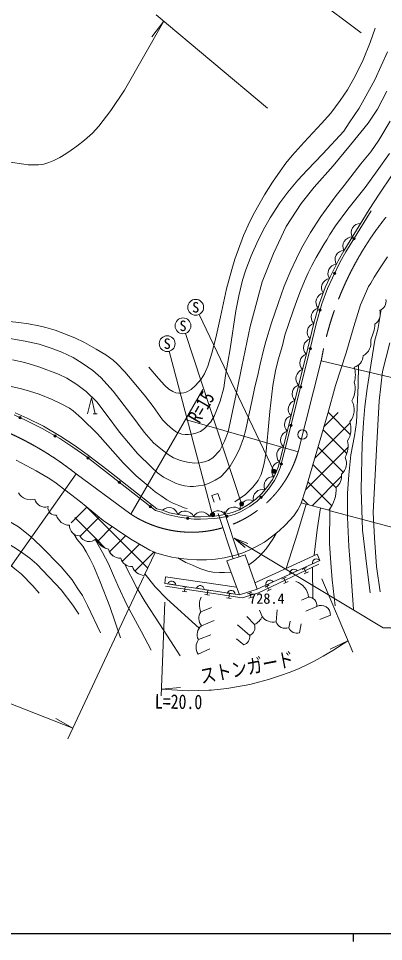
# Model space of a CAD drawing. Units: millimetres, scale not verified. Extents: x 40000 to 680000, y 20000 to 380000.
# Drawn here: x 125716 to 171827, y 204000 to 320447 of the extents above; entities that cross this region are included whole.
import ezdxf
from ezdxf.enums import TextEntityAlignment as Align

# ---------------------------------------------------------------- set-up
doc = ezdxf.new("R2010")
doc.units = ezdxf.units.MM
doc.header["$LTSCALE"] = 1000
doc.linetypes.add('CHAIN', pattern=[18.5, 12, -1.5, 3.5, -1.5])
doc.linetypes.add('DASHED', pattern=[7.5, 6, -1.5])
for name, color, linetype, lineweight in [('M-BGD', 7, 'Continuous', 13), ('M-BMK', 2, 'CHAIN', 13), ('M-BMK-SRVR', 3, 'Continuous', 13), ('M-STR-HTXT', 7, 'Continuous', 13), ('M-STR-STRC', 7, 'Continuous', 13), ('M-TTL-BAND', 7, 'Continuous', 25)]:
    doc.layers.add(name, color=color, linetype=linetype, lineweight=lineweight)
doc.styles.add('ＭＳ ゴシック', font='')
doc.styles.get('ＭＳ ゴシック').set_extended_font_data('MS Gothic')
pattern_1 = [(45, (0, -0), (-1414.214, 1414.214), []), (135, (0, -0), (-1414.214, -1414.214), [])]

# ---------------------------------------------------------------- blocks, each defined once
blk = doc.blocks.new('open_arrow')
at = {"color": 0, "linetype": 'Continuous', "lineweight": -2}
blk.add_lwpolyline([(7.5, 1.25), (0, 0), (7.5, -1.25)], dxfattribs=at)

msp = doc.modelspace()

# ---------------------------------------------------------------- hatches: boundary and pattern name
at = {"layer": 'M-BGD'}
for points in [[(168004, 292522, -1), (168160, 292778, -0.41421), (168210, 292572, -0.41421)], [(165576, 288157, -1), (165707, 288427, -0.41421), (165777, 288226, -0.41421)], [(163759, 283508, -0.41421), (163656, 283693, -0.41421), (163842, 283796, -1)], [(162526, 278663, -0.41421), (162415, 278844, -0.41421), (162595, 278955, -1)], [(161318, 273812, -1), (161390, 274103, -0.41421), (161499, 273921, -0.41421)], [(125780, 270160, -0.41421), (125979, 270233, -0.41421), (126053, 270035, -1)], [(160110, 268960, -1), (160183, 269251, -0.41421), (160292, 269069, -0.41421)], [(130215, 267858, -1), (130474, 267707, -0.41421), (130268, 267653, -0.41421)], [(134378, 265094, -0.41421), (134588, 265120, -0.41421), (134615, 264910, -1)], [(158876, 264114, -0.41421), (158770, 264298, -0.41421), (158954, 264404, -1)], [(138325, 262025, -1), (138562, 261841, -1)], [(156253, 259936, -0.41421), (156258, 260148, -0.41421), (156470, 260143, -1)], [(142267, 258948, -1), (142503, 258764, -1)], [(146936, 257411, -1), (147233, 257369, -0.41421), (147064, 257241, -0.41421)], [(151907, 257594, -1), (152200, 257661, -1)]]:
    msp.add_hatch(color=256, dxfattribs=at).paths.add_polyline_path(points)
h = msp.add_hatch(dxfattribs=at)
h.set_pattern_fill('USER', color=256, style=0, pattern_type=2)
h.set_pattern_definition(pattern_1)
h.paths.add_polyline_path([(167275, 267170, 0.23419), (167551, 269556, 0.09918), (168001, 270353), (164881, 271001), (164774, 270622), (162024, 261097), (161435, 259360), (164910, 258404, 0.18621), (165848, 261308, 0.27944), (166497, 262955, 0.34007), (166973, 265111, 0.20058)])
h = msp.add_hatch(dxfattribs=at)
h.set_pattern_fill('USER', color=256, style=0, pattern_type=2)
h.set_pattern_definition(pattern_1)
h.paths.add_polyline_path([(136434, 257130), (133951, 259130), (132163, 256523, 0.44646), (133481, 255187, 0.50121), (135531, 254802, 0.27511), (137078, 253509, 0.34808), (138635, 252361, 0.3583), (140101, 251311, 0.30632), (141602, 250182), (142984, 253079), (142324, 253390), (141299, 253960), (139891, 254743)])
at = {"layer": 'M-STR-HTXT'}
for points in [[(158100, 263544, -1), (157930, 263074, -0.41421), (157780, 263395, -0.41421)], [(154020, 259433, -0.41421), (154127, 259097, -0.41421), (153791, 258989, -1)], [(150371, 258053, -1), (150117, 257623, -1)]]:
    msp.add_hatch(color=256, dxfattribs=at).paths.add_polyline_path(points)

# ---------------------------------------------------------------- linework, layer by layer
at = {"layer": 'M-BGD'}
for p, q in [((135172, 270589), (135672, 270589)), ((161435, 259360), (164910, 258404)), ((142984, 253079), (141602, 250182)), ((162861, 251645), (163762, 252055)), ((160007, 250347), (160909, 250757)), ((162078, 251187), (161536, 250931)), ((162334, 250645), (161792, 250389)), ((162063, 250517), (161807, 251059)), ((162908, 247301), (162871, 251230)), ((156975, 248967), (157877, 249378)), ((158971, 249721), (159514, 249977)), ((159227, 249179), (159770, 249435)), ((159243, 249849), (159499, 249307)), ((144593, 249129), (145572, 248978)), ((146399, 248201), (146993, 248111)), ((146489, 248794), (147083, 248704)), ((146786, 248749), (146696, 248156)), ((148206, 248571), (149186, 248420)), ((149346, 248361), (149940, 248271)), ((149643, 248316), (149553, 247723)), ((154627, 247876), (155199, 248056)), ((156854, 248723), (157397, 248979)), ((157110, 248180), (157653, 248436)), ((157126, 248851), (157382, 248308)), ((149256, 247768), (149850, 247678)), ((151996, 247352), (152590, 247262)), ((152086, 247945), (152680, 247856)), ((152102, 247970), (153082, 247819)), ((152383, 247900), (152293, 247307)), ((154807, 247303), (155379, 247483)), ((154913, 247966), (155093, 247393)), ((162340, 247436), (161464, 247060)), ((148746, 245590), (150091, 246135)), ((156491, 244991), (156139, 245788)), ((158245, 244336), (158382, 245833)), ((163381, 246246), (161997, 245681)), ((155523, 243988), (154576, 245021)), ((165113, 245151), (163774, 244624)), ((148818, 243812), (150415, 244483)), ((154936, 242612), (153388, 243950)), ((159863, 243585), (160014, 244420)), ((161202, 242950), (161433, 244059)), ((148437, 242083), (150027, 242676)), ((154164, 241427), (153248, 242207)), ((148407, 240264), (149887, 240917))]:
    msp.add_line(p, q, dxfattribs=at)
at = {"layer": 'M-BGD', "linetype": 'DASHED'}
for p, q in [((150158, 260271), (150918, 260518)), ((152825, 252297), (150160, 260264)), ((153585, 252546), (150918, 260518))]:
    msp.add_line(p, q, dxfattribs=at)
at = {"layer": 'M-BGD'}
for points in [[(142194, 276443), (143400, 275035), (144218, 274165), (144724, 273678), (145229, 273405), (145603, 273234), (145967, 273167), (146260, 273167), (146591, 273224), (146894, 273310), (147543, 273658), (148073, 274126), (148810, 274954), (149203, 275632), (149640, 276601), (150123, 278212), (150639, 280168), (151235, 282811), (152005, 286349), (152660, 288770), (153056, 290070), (154126, 293046), (154939, 294847), (155533, 295949), (156803, 298190), (157797, 299779), (158757, 301163), (159467, 302209), (160276, 303180), (161803, 304844), (164006, 307181), (165152, 308513), (166333, 310110), (167255, 311439), (168300, 313252), (169259, 315222), (170142, 317418), (170762, 319208)], [(124605, 282229), (125783, 282099), (126980, 281924), (128301, 281677), (129196, 281462), (130347, 281105), (132838, 280170), (134059, 279577), (135528, 278728), (136773, 277995), (137680, 277341), (138199, 276889), (139146, 275854), (140542, 274246), (141765, 272751), (142745, 271516), (143926, 269831), (144492, 269217), (145159, 268641), (145688, 268261), (146005, 268119), (146368, 268023), (146765, 267970), (147195, 267957), (147594, 268000), (148109, 268113), (148706, 268349), (149219, 268727), (150027, 269559), (150482, 270368), (151177, 272175), (151661, 273840), (151878, 275416), (152435, 278769), (153188, 283552), (153549, 285457), (154022, 287437), (154429, 288719), (155089, 290497), (155993, 292499), (156827, 294122), (157522, 295307), (158737, 297169), (159721, 298552), (160985, 300027), (162199, 301323), (164158, 303359), (166792, 306214), (167501, 307262), (168746, 309111), (169392, 310284), (170707, 312719), (172342, 316252)], [(123653, 280256), (126566, 279751), (128326, 279348), (129842, 278845), (131207, 278336), (132618, 277680), (133778, 276970), (135116, 276038), (136136, 275133), (137684, 273414), (139893, 270519), (141589, 268275), (142785, 266924), (143693, 266164), (144629, 265440), (145309, 265025), (146163, 264683), (147051, 264473), (147964, 264360), (148645, 264376), (149223, 264510), (149735, 264675), (150250, 265022), (151141, 265945), (151757, 267110), (152203, 268318), (153335, 273641), (153943, 276554), (154986, 281576), (155805, 284719), (156507, 287234), (157940, 290810), (159537, 294189), (161423, 297119), (163063, 299149), (165446, 301856), (167660, 304487), (169896, 307225), (171062, 308992), (172227, 311286)], [(124949, 277392), (126515, 277036), (128290, 276504), (130760, 275585), (131808, 275077), (133093, 274285), (134264, 273389), (135624, 272093), (136927, 270374), (138482, 268259), (140743, 265556), (142505, 263835), (143268, 263124), (144027, 262598), (144690, 262238), (145572, 261816), (146029, 261650), (146688, 261483), (147412, 261389), (147813, 261389), (149087, 261551), (149739, 261777), (150560, 262182), (151267, 262638), (151851, 263245), (152464, 263975), (153246, 265343), (153666, 266252), (154136, 267494), (154436, 268583), (154792, 270386), (155183, 272146), (155544, 273787), (156007, 275654), (156239, 276830), (156691, 278751), (156946, 279713), (157692, 282030), (158516, 284478), (159278, 286664), (160111, 288658), (160815, 290170), (161447, 291462), (162592, 293448), (163895, 295476), (164573, 296383), (165861, 298097), (166863, 299354), (168970, 302098), (170216, 303641), (171216, 305085), (172662, 307508)], [(153055, 259486), (154392, 260405), (155338, 261313), (155975, 262177), (156366, 262912), (156680, 263952), (156826, 264736), (156992, 265857), (157263, 268532), (157467, 270860), (157838, 274147), (158186, 276007), (158503, 277363), (159049, 279207), (159360, 280483), (160396, 283569), (160864, 284873), (161330, 286080), (161832, 287326), (162301, 288363), (162751, 289275), (163326, 290294), (164308, 291998), (164657, 292539), (165037, 293204), (165754, 294271), (167325, 296379), (169484, 299134), (171024, 301224), (172590, 303427)], [(125314, 270704), (126834, 270006), (128861, 268998), (131085, 267697), (132740, 266623), (134407, 265450), (136883, 263532), (143193, 258606), (143925, 258417), (144263, 258278), (144792, 258100), (145904, 257858), (147195, 257677), (147913, 257596), (148703, 257589), (150498, 257662), (151318, 257768), (152289, 257989), (152974, 258212), (153621, 258472), (154758, 259139), (155679, 259802), (156403, 260495), (157078, 261261), (157805, 262306), (158078, 262824), (158496, 263854), (159005, 265759), (162258, 278835), (163011, 281996), (163740, 284525), (164473, 286507), (165090, 287839), (166077, 289884), (166802, 291139), (170001, 296350), (171252, 298284), (172894, 300702)], [(125194, 270429), (126704, 269735), (128718, 268734), (130927, 267442), (132572, 266374), (134229, 265209), (136699, 263295), (143009, 258369), (143784, 258169), (144133, 258005), (144712, 257811), (145851, 257563), (147157, 257380), (147895, 257296), (148708, 257289), (150524, 257363), (151371, 257472), (152369, 257699), (153076, 257930), (153753, 258202), (154922, 258887), (155872, 259571), (156620, 260287), (157314, 261076), (158062, 262150), (158350, 262698), (158781, 263759), (159295, 265684), (162550, 278764), (163301, 281920), (164025, 284431), (164750, 286391), (165361, 287711), (166343, 289743), (167060, 290986), (170257, 296193)], [(125425, 264745), (127941, 263393), (129468, 262510), (130303, 261950), (133538, 259463), (136434, 257130), (139891, 254743), (142324, 253390), (143066, 253040), (144083, 252744), (145090, 252491), (146180, 252334), (147018, 252236), (148263, 252159), (149466, 252147), (150108, 252180), (150623, 252236), (151747, 252415), (153276, 252770), (154035, 253036), (154939, 253413), (155774, 253820), (156777, 254385), (157848, 255183), (158646, 255803), (159456, 256554), (160512, 257700), (160999, 258449), (161371, 259171), (162024, 261097), (164774, 270622), (165766, 274153), (167092, 278279), (168054, 281584), (168916, 284309), (169238, 285069), (169905, 286637), (170207, 287070), (170649, 287808), (171475, 289124), (172336, 290361)], [(170127, 247970), (169697, 251305), (169147, 255910), (169007, 261038), (169112, 266750), (169284, 269463), (169442, 271500), (169738, 273752), (170257, 276982), (170740, 279853), (171090, 281224), (171538, 283725)], [(172609, 279506), (171690, 275890), (171278, 272209), (170943, 266089), (170517, 258111), (170675, 254916), (170956, 251322), (171409, 248128)], [(168036, 245875), (167689, 250631), (167446, 253825), (167280, 257546), (167265, 260580), (167429, 262876), (167707, 265415), (168139, 267788), (168401, 269460), (168639, 274205), (168683, 276733)], [(124812, 274006), (126119, 273738), (127124, 273439), (128335, 273038), (129979, 272374), (131127, 271848), (132160, 271279), (132641, 270932), (133676, 270031), (135707, 268066), (138935, 264370), (140587, 262765), (142081, 261481), (142968, 260748), (143728, 260205), (144464, 259742), (145116, 259361), (145959, 259007), (146639, 258732), (147038, 258616)], [(134422, 270589), (134922, 272589), (135422, 270589)], [(109393, 256242), (113392, 257716), (114580, 258056), (115798, 258331), (116863, 258480), (117594, 258538), (118596, 258538), (119302, 258510), (120764, 258309), (121624, 258114), (122543, 257838), (123770, 257403), (124816, 256855), (125725, 256301), (127163, 255193), (128563, 253889), (131111, 251288), (132496, 249644), (133135, 248638), (133814, 247632), (134422, 246375), (136089, 242955)], [(159509, 251060), (160941, 255535), (162051, 259191)], [(163080, 252721), (163460, 255934), (163863, 258692)], [(165706, 246353), (165351, 249642), (165160, 251768), (164999, 254216), (165021, 258547)], [(112557, 254988), (114234, 255367), (114941, 255476), (115737, 255547), (116308, 255557), (117021, 255557), (118239, 255540), (119222, 255503), (120115, 255407), (121321, 255199), (122166, 254998), (123568, 254520), (124713, 253989), (125333, 253636), (126285, 252996), (127142, 252372), (128025, 251604), (131092, 248373), (132578, 246449), (133359, 245283)], [(132698, 255413), (133151, 254733), (133856, 253858), (134286, 253181), (134795, 252241), (135199, 251380), (136050, 249386), (137249, 246277), (138592, 242312)], [(154803, 251510), (155407, 251921), (156116, 252569), (156999, 253530), (157843, 254764), (158247, 255493)], [(135400, 254697), (136311, 253076), (137075, 251664), (137734, 250177), (138306, 248829), (139447, 246390), (141259, 243080), (142474, 240771)], [(118821, 253168), (120404, 253141), (120940, 253114), (121557, 253055), (121969, 252952), (122482, 252808), (123149, 252527), (124232, 251850), (124758, 251454), (125269, 251034), (126119, 250341), (127539, 248869), (128343, 247951)], [(155589, 249237), (163430, 252883), (163789, 252067), (155858, 248459)], [(139107, 251629), (140650, 248603), (141706, 246874), (143548, 244088), (145372, 241200), (146133, 240053)], [(144285, 248824), (153974, 247356), (156033, 248003), (163661, 251602)], [(145836, 252384), (146846, 251808), (147700, 251460), (148625, 251077), (149642, 250726), (150263, 250603), (151106, 250557), (151732, 250557), (152569, 250607)], [(141692, 250370), (142995, 248727), (144466, 247242), (148549, 243537)], [(153258, 248719), (144305, 249999), (144218, 249187), (153617, 247737)]]:
    msp.add_lwpolyline(points, dxfattribs=at)
msp.add_lwpolyline([(152045, 252042), (154357, 252799), (155858, 248459), (153617, 247737)], close=True, dxfattribs=at)
for centre in [(168082, 292650), (165642, 288292), (163801, 283652), (162561, 278809), (161354, 273957), (125916, 270097), (160146, 269105), (130344, 267783), (134496, 265002), (158915, 264259), (138444, 261933), (156361, 260039), (142385, 258856), (147085, 257390), (152053, 257627)]:
    msp.add_circle(centre, 150, dxfattribs=at)
for centre, radius, start, end in [((168898, 293427), 1160, 88.94092, 207.97054), ((167851, 291723), 1160, 88.94092, 207.97054), ((166858, 290019), 1160, 91.47507, 210.50469), ((165955, 288273), 1160, 94.79938, 213.829), ((165141, 286476), 1160, 97.40884, 216.43846), ((164440, 284650), 1160, 101.56294, 220.59256), ((170950, 284757), 1187, 290.04126, 10.96678), ((163848, 282772), 1160, 104.42679, 223.45641), ((169721, 283214), 1691, 307.03074, 14.6715), ((163346, 280864), 1160, 107.0958, 226.12542), ((165405, 282297), 5352, 333.61896, 355.3584), ((162879, 278917), 1160, 106.86071, 225.89033), ((168386, 279538), 1854, 297.90323, 11.8496), ((162401, 276972), 1160, 106.51273, 225.54235), ((167709, 277932), 1544, 285.10692, 358.81135), ((161918, 275031), 1160, 106.51273, 225.54235), ((165176, 275472), 3092, 342.68648, 18.26697), ((161435, 273090), 1160, 106.51273, 225.54235), ((165165, 273738), 3073, 330.0345, 15.35371), ((160953, 271149), 1160, 106.51273, 225.54235), ((165784, 271078), 2332, 319.2414, 28.86411), ((160470, 269208), 1160, 106.51273, 225.54235), ((165006, 268641), 2704, 327.04157, 19.76473), ((159987, 267267), 1160, 106.5088, 225.53842), ((164661, 266501), 2698, 328.99117, 14.35851), ((159491, 265323), 1160, 105.88213, 224.91175), ((158874, 263362), 1160, 100.11983, 219.14946), ((165333, 264342), 1811, 309.97527, 25.10135), ((157888, 261472), 1160, 85.76761, 204.79723), ((164814, 262667), 1707, 307.25525, 9.706), ((156524, 259867), 1160, 74.4324, 193.46202), ((161615, 261072), 4239, 321.00712, 3.19974), ((127251, 261531), 1800, 211.52499, 287.19105), ((129063, 260125), 1318, 193.78061, 287.19576), ((154868, 258563), 1160, 62.93069, 181.96031), ((130400, 258729), 957, 171.83603, 277.81702), ((144725, 257577), 1160, 14.56427, 133.59389), ((152950, 257645), 1160, 49.23678, 168.2664), ((132144, 258186), 1663, 194.10426, 270.64539), ((146761, 257154), 1160, 22.82781, 141.85743), ((148838, 257031), 1160, 31.34192, 150.37154), ((150894, 257174), 1160, 37.54099, 156.57061), ((133421, 256446), 1261, 176.50554, 272.74099), ((134650, 255760), 1302, 206.14048, 312.62205), ((137391, 255455), 1971, 199.33268, 260.86055), ((138581, 253918), 1558, 195.22147, 271.99017), ((140007, 252728), 1420, 194.96685, 273.81673), ((163352, 251761), 505, 35.63441, 193.2926), ((141687, 251857), 1677, 198.97838, 267.10247), ((160498, 250463), 505, 35.63441, 193.2926), ((145068, 248957), 505, 2.40016, 160.05835), ((157466, 249083), 505, 35.63441, 193.2926), ((160104, 247261), 2243, 4.47835, 73.42824), ((148681, 248399), 505, 2.40016, 160.05835), ((152577, 247798), 505, 2.40016, 160.05835), ((150750, 246455), 2183, 152.69947, 203.32942), ((162403, 246441), 998, 348.74757, 93.63975), ((163974, 245266), 1145, 354.21571, 121.14572), ((150107, 244755), 1597, 148.47318, 216.18794), ((154649, 245800), 2012, 295.72653, 336.27387), ((157901, 246090), 1788, 217.94966, 281.10647), ((149665, 242719), 1383, 127.76902, 207.41938), ((154461, 243628), 1121, 295.0278, 18.74687), ((159439, 244790), 1277, 200.83505, 289.37841), ((160870, 243978), 1081, 201.32511, 287.86658), ((153861, 242468), 1084, 286.22312, 7.63942), ((149865, 241149), 1706, 146.81206, 211.24835)]:
    msp.add_arc(centre, radius, start, end, dxfattribs=at)
at = {"layer": 'M-BMK'}
for p, q in [((161026, 265765), (163957, 277272)), ((132986, 263008), (139923, 257908))]:
    msp.add_line(p, q, dxfattribs=at)
for centre, radius, start, end in [((203359, 270382), 40000, 141.33292, 170.08095), ((108119, 231677), 40000, 51.56015, 78.8436), ((147571, 269634), 14000, 236.88454, 343.95428)]:
    msp.add_arc(centre, radius, start, end, dxfattribs=at)
at = {"layer": 'M-BMK-SRVR'}
msp.add_circle((161585, 267958), 600, dxfattribs=at)
at = {"layer": 'M-STR-HTXT'}
for p, q in [((169007, 318647), (153634, 330099)), ((157159, 309112), (143104, 320895)), ((144064, 320090), (142564, 318147)), ((158015, 263309), (148537, 283107)), ((153905, 259211), (146811, 280721)), ((150244, 257838), (144759, 278456)), ((163957, 277272), (193574, 270144)), ((148987, 273625), (139923, 257908)), ((161026, 265765), (146821, 269856)), ((132986, 263008), (115859, 238698)), ((165081, 258339), (192575, 250980)), ((66715, 256727), (132572, 230913)), ((141556, 250038), (131951, 229591)), ((164034, 249760), (167932, 240490)), ((144192, 246824), (143721, 234998)), ((167316, 241955), (165102, 240894)), ((143754, 235849), (146202, 236039)), ((132572, 230913), (130433, 232118))]:
    msp.add_line(p, q, dxfattribs=at)
for points in [[(121984, 302839), (124683, 302309), (126391, 302060), (126941, 301997), (127577, 301974), (128264, 301995), (128909, 302057), (129569, 302272), (130203, 302536), (130930, 302920), (131682, 303382), (132366, 303827), (133070, 304349), (134075, 305105), (135066, 305997), (135852, 306876), (137378, 308832), (139115, 311402), (144064, 320090)], [(152974, 254899), (171769, 243589), (208557, 243589)], [(143754, 235849), (147169, 235637), (149752, 235704), (150100, 235729), (152047, 235930), (153245, 236111), (154925, 236439), (156030, 236703), (157298, 237055), (158797, 237541), (160031, 238000), (161149, 238458), (162150, 238919), (163056, 239365), (164204, 239981), (165436, 240706), (167316, 241955)]]:
    msp.add_lwpolyline(points, dxfattribs=at)
for centre in [(158015, 263309), (153905, 259211), (150244, 257838)]:
    msp.add_circle(centre, 250, dxfattribs=at)
at = {"layer": 'M-STR-STRC'}
for centre in [(148105, 284009), (146497, 281671), (144501, 279422)]:
    msp.add_circle(centre, 1000, dxfattribs=at)
at = {"layer": 'M-TTL-BAND'}
for p, q in [((40000, 205000), (579000, 205000)), ((168000, 205000), (168000, 204000))]:
    msp.add_line(p, q, dxfattribs=at)

# ---------------------------------------------------------------- block references
at = {"layer": 'M-STR-HTXT', "xscale": 240, "yscale": 240, "rotation": 329}
msp.add_blockref('open_arrow', (152974, 254899), dxfattribs=at)

# ---------------------------------------------------------------- texts
at = {"layer": 'M-BGD', "style": 'ＭＳ ゴシック'}
msp.add_text('728.4', height=1320, dxfattribs=at).set_placement((154846, 247274), align=Align.MIDDLE_LEFT)
at = {"layer": 'M-STR-HTXT', "style": 'ＭＳ ゴシック', "width": 0.8}
msp.add_text('R=15', height=1833, rotation=60.027, dxfattribs=at).set_placement((148987, 273625), align=Align.TOP_RIGHT)
for s, rotation, p in [('ストンガード', 11.048, (154845, 237146)), ('L=20.0', 359.246, (145919, 232799))]:
    msp.add_text(s, height=1833, rotation=rotation, dxfattribs=at).set_placement(p, align=Align.BOTTOM_CENTER)
at = {"layer": 'M-STR-STRC', "style": 'ＭＳ ゴシック'}
for p in [(148105, 284009), (146497, 281671), (144501, 279422)]:
    msp.add_text('S', height=1320, dxfattribs=at).set_placement(p, align=Align.MIDDLE_CENTER)

doc.saveas('drawing.dxf')
